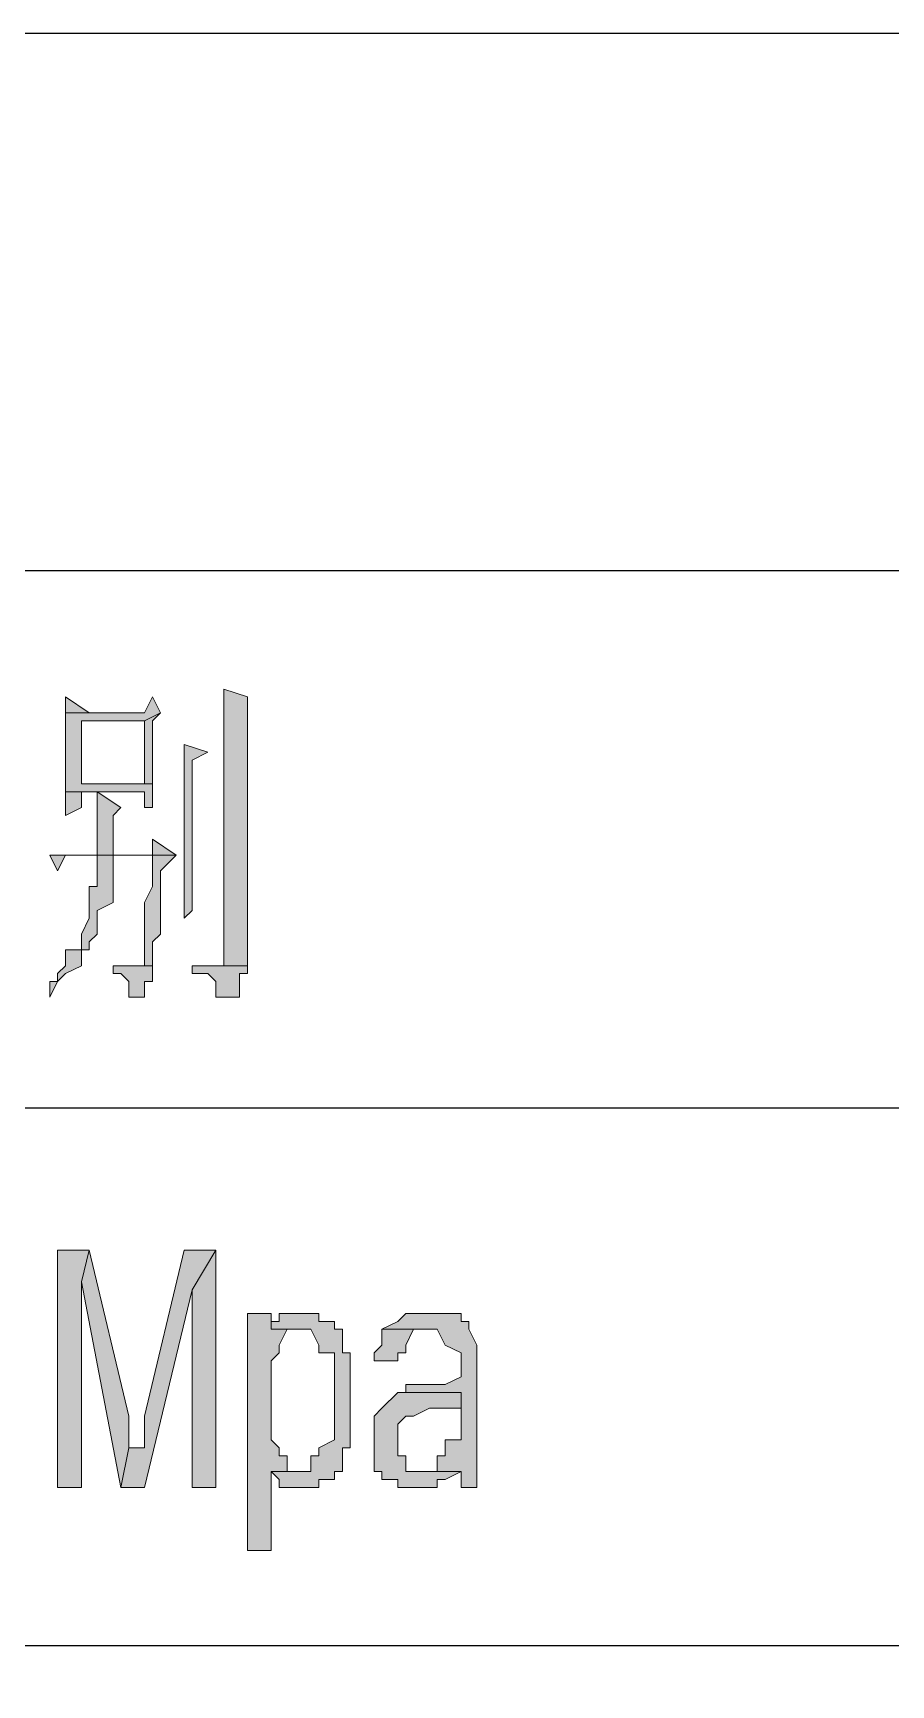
# Model space of a CAD drawing. Header units: millimetres. Extents: x 20 to 821, y 1 to 1134.
# Drawn here: x 594.34 to 613.86, y 1095.98 to 1133.6 of the extents above; entities that cross this region are included whole.
import ezdxf

# ---------------------------------------------------------------- set-up
doc = ezdxf.new("R2010")
doc.units = ezdxf.units.MM
doc.layers.add('1', color=7, linetype='Continuous')

msp = doc.modelspace()

# ---------------------------------------------------------------- hatches: boundary and pattern name
h = msp.add_hatch(color=0)
h.dxf.hatch_style = 2
h.paths.add_polyline_path([(595.08, 1118.481732), (595.08, 1118.121732), (595.62, 1118.121732)])
h = msp.add_hatch(color=0)
h.dxf.hatch_style = 2
h.paths.add_polyline_path([(597.06, 1118.481732), (596.88, 1118.121732), (595.08, 1118.121732), (595.08, 1117.941732), (595.08, 1116.321732), (596.88, 1116.321732), (596.88, 1115.961732), (597.06, 1115.961732), (597.06, 1116.501732), (595.44, 1116.501732), (595.44, 1117.941732), (596.88, 1117.941732), (597.24, 1118.121732)])
h = msp.add_hatch(color=0)
h.dxf.hatch_style = 2
h.paths.add_polyline_path([(598.68, 1118.661732), (598.68, 1112.361732), (599.22, 1112.361732), (599.22, 1118.481732)])
h = msp.add_hatch(color=0)
h.dxf.hatch_style = 2
h.paths.add_polyline_path([(597.24, 1118.121732), (596.88, 1117.941732), (596.88, 1116.501732), (595.44, 1116.501732), (597.06, 1116.501732), (597.06, 1116.681732), (597.06, 1117.941732)])
h = msp.add_hatch(color=0)
h.dxf.hatch_style = 2
h.paths.add_polyline_path([(597.78, 1117.401732), (597.78, 1113.441732), (597.96, 1113.621732), (597.96, 1117.041732), (598.32, 1117.221732)])
h = msp.add_hatch(color=0)
h.dxf.hatch_style = 2
h.paths.add_polyline_path([(595.08, 1116.321732), (595.08, 1115.781732), (595.44, 1115.961732), (595.44, 1116.321732), (596.88, 1116.321732)])
h = msp.add_hatch(color=0)
h.dxf.hatch_style = 2
h.paths.add_polyline_path([(595.8, 1116.321732), (595.8, 1114.881732), (596.16, 1114.881732), (596.16, 1115.781732), (596.34, 1115.961732)])
h = msp.add_hatch(color=0)
h.dxf.hatch_style = 2
h.paths.add_polyline_path([(597.06, 1115.241732), (597.06, 1114.881732), (596.16, 1114.881732), (594.72, 1114.881732), (594.9, 1114.521732), (595.08, 1114.881732), (597.6, 1114.881732)])
h = msp.add_hatch(color=0)
h.dxf.hatch_style = 2
h.paths.add_polyline_path([(595.8, 1114.881732), (595.8, 1114.161732), (595.62, 1114.161732), (595.62, 1113.441732), (595.44, 1113.081732), (595.44, 1112.721732), (595.08, 1112.721732), (595.08, 1112.361732), (594.9, 1112.181732), (594.9, 1112.001732), (594.72, 1112.001732), (594.72, 1111.641732), (594.9, 1112.001732), (595.08, 1112.181732), (595.44, 1112.361732), (595.44, 1112.721732), (595.62, 1112.721732), (595.62, 1112.901732), (595.8, 1113.081732), (595.8, 1113.621732), (596.16, 1113.801732), (596.16, 1114.881732), (597.06, 1114.881732)])
h = msp.add_hatch(color=0)
h.dxf.hatch_style = 2
h.paths.add_polyline_path([(597.6, 1114.881732), (595.8, 1114.881732), (597.06, 1114.881732), (597.06, 1114.161732), (596.88, 1113.801732), (596.88, 1112.361732), (596.52, 1112.361732), (597.06, 1112.361732), (597.06, 1112.721732), (597.06, 1112.901732), (597.24, 1113.081732), (597.24, 1114.521732)])
h = msp.add_hatch(color=0)
h.dxf.hatch_style = 2
h.paths.add_polyline_path([(596.16, 1112.361732), (596.16, 1112.181732), (596.34, 1112.181732), (596.52, 1112.001732), (596.52, 1111.641732), (596.88, 1111.641732), (596.88, 1112.001732), (597.06, 1112.001732), (597.06, 1112.361732), (596.52, 1112.361732)])
h = msp.add_hatch(color=0)
h.dxf.hatch_style = 2
h.paths.add_polyline_path([(597.96, 1112.361732), (597.96, 1112.181732), (598.32, 1112.181732), (598.5, 1112.001732), (598.5, 1111.641732), (598.68, 1111.641732), (599.04, 1111.641732), (599.04, 1112.001732), (599.04, 1112.181732), (599.22, 1112.181732), (599.22, 1112.361732), (598.68, 1112.361732)])
h = msp.add_hatch(color=0)
h.dxf.hatch_style = 2
h.paths.add_polyline_path([(595.62, 1105.881732), (594.9, 1105.881732), (594.9, 1100.481732), (595.44, 1100.481732), (595.44, 1105.161732)])
h = msp.add_hatch(color=0)
h.dxf.hatch_style = 2
h.paths.add_polyline_path([(595.62, 1105.881732), (595.44, 1105.161732), (596.34, 1100.481732), (596.52, 1101.381732), (596.52, 1102.101732)])
h = msp.add_hatch(color=0)
h.dxf.hatch_style = 2
h.paths.add_polyline_path([(598.5, 1105.881732), (597.78, 1105.881732), (596.88, 1102.101732), (596.88, 1101.381732), (596.52, 1101.381732), (596.34, 1100.481732), (596.88, 1100.481732), (597.96, 1104.981732)])
h = msp.add_hatch(color=0)
h.dxf.hatch_style = 2
h.paths.add_polyline_path([(598.5, 1105.881732), (597.96, 1104.981732), (597.96, 1100.481732), (598.5, 1100.481732)])
h = msp.add_hatch(color=0)
h.dxf.hatch_style = 2
h.paths.add_polyline_path([(599.76, 1104.441732), (599.22, 1104.441732), (599.22, 1099.041732), (599.76, 1099.041732), (599.76, 1100.841732), (600.48, 1100.841732), (600.12, 1100.841732), (600.12, 1101.201732), (599.94, 1101.201732), (599.94, 1101.381732), (599.76, 1101.561732), (599.76, 1103.361732), (599.94, 1103.541732), (599.94, 1103.721732), (600.12, 1104.081732), (599.76, 1104.081732)])
h = msp.add_hatch(color=0)
h.dxf.hatch_style = 2
h.paths.add_polyline_path([(600.48, 1104.441732), (599.94, 1104.441732), (599.94, 1104.261732), (599.76, 1104.261732), (599.76, 1104.081732), (600.66, 1104.081732), (600.84, 1103.721732), (600.84, 1103.541732), (601.2, 1103.541732), (601.2, 1102.101732), (601.2, 1101.921732), (601.2, 1101.561732), (600.84, 1101.381732), (600.84, 1101.201732), (600.66, 1101.201732), (600.66, 1100.841732), (600.48, 1100.841732), (599.76, 1100.841732), (599.94, 1100.661732), (599.94, 1100.481732), (600.12, 1100.481732), (600.84, 1100.481732), (600.84, 1100.661732), (601.2, 1100.661732), (601.2, 1100.841732), (601.38, 1100.841732), (601.38, 1101.201732), (601.38, 1101.381732), (601.56, 1101.381732), (601.56, 1103.541732), (601.38, 1103.541732), (601.38, 1104.081732), (601.2, 1104.081732), (601.2, 1104.261732), (600.84, 1104.261732), (600.84, 1104.441732), (600.66, 1104.441732)])
h = msp.add_hatch(color=0)
h.dxf.hatch_style = 2
h.paths.add_polyline_path([(603.36, 1104.441732), (602.82, 1104.441732), (602.64, 1104.261732), (602.28, 1104.081732), (603.54, 1104.081732), (603.72, 1103.721732), (604.08, 1103.541732), (604.08, 1103.001732), (603.72, 1102.821732), (602.82, 1102.821732), (602.82, 1102.641732), (602.64, 1102.641732), (604.08, 1102.641732), (604.08, 1101.561732), (603.72, 1101.561732), (603.72, 1101.201732), (603.54, 1101.201732), (603.54, 1100.841732), (604.08, 1100.841732), (604.08, 1100.481732), (604.44, 1100.481732), (604.44, 1103.721732), (604.26, 1104.081732), (604.26, 1104.261732), (604.08, 1104.261732), (604.08, 1104.441732), (603.72, 1104.441732)])
h = msp.add_hatch(color=0)
h.dxf.hatch_style = 2
h.paths.add_polyline_path([(599.76, 1104.081732), (600.48, 1104.081732)])
h = msp.add_hatch(color=0)
h.dxf.hatch_style = 2
h.paths.add_polyline_path([(602.28, 1104.081732), (602.28, 1103.721732), (602.1, 1103.541732), (602.1, 1103.361732), (602.64, 1103.361732), (602.64, 1103.541732), (602.82, 1103.541732), (602.82, 1103.721732), (603, 1104.081732), (603.36, 1104.081732)])
h = msp.add_hatch(color=0)
h.dxf.hatch_style = 2
h.paths.add_polyline_path([(602.64, 1102.641732), (602.28, 1102.281732), (602.1, 1102.101732), (602.1, 1100.841732), (602.28, 1100.841732), (602.28, 1100.661732), (602.64, 1100.661732), (602.64, 1100.481732), (602.82, 1100.481732), (603.36, 1100.481732), (603.54, 1100.481732), (603.54, 1100.661732), (603.72, 1100.661732), (604.08, 1100.841732), (602.82, 1100.841732), (602.82, 1101.201732), (602.64, 1101.201732), (602.64, 1101.381732), (602.64, 1101.921732), (602.82, 1102.101732), (603, 1102.101732), (603.36, 1102.281732), (604.08, 1102.281732), (604.08, 1102.641732)])
h = msp.add_hatch(color=0)
h.dxf.hatch_style = 2
h.paths.add_polyline_path([(603.54, 1100.841732), (603, 1100.841732), (604.08, 1100.841732)])

# ---------------------------------------------------------------- linework, layer by layer
at = {"layer": '1', "color": 0, "lineweight": 25}
for points in [[(20.16, 1133.601732), (821.16, 1133.601732), (821.16, 0.501732), (20.16, 0.501732), (20.16, 1133.601732)], [(557.64, 1133.601732), (821.16, 1133.601732)], [(557.64, 1121.361732), (821.16, 1121.361732)], [(557.64, 1109.121732), (821.16, 1109.121732)], [(557.64, 1096.881732), (821.16, 1096.881732)]]:
    msp.add_lwpolyline(points, dxfattribs=at)
at = {"layer": '1', "color": 0, "lineweight": 5}
for points in [[(595.08, 1118.481732), (595.08, 1118.121732), (595.62, 1118.121732), (595.08, 1118.481732)], [(597.06, 1118.481732), (596.88, 1118.121732), (595.08, 1118.121732), (595.08, 1117.941732), (595.08, 1116.321732), (596.88, 1116.321732), (596.88, 1115.961732), (597.06, 1115.961732), (597.06, 1116.501732), (595.44, 1116.501732), (595.44, 1117.941732), (596.88, 1117.941732), (597.24, 1118.121732), (597.06, 1118.481732)], [(598.68, 1118.661732), (598.68, 1112.361732), (599.22, 1112.361732), (599.22, 1118.481732), (598.68, 1118.661732)], [(597.24, 1118.121732), (596.88, 1117.941732), (596.88, 1116.501732), (595.44, 1116.501732), (597.06, 1116.501732), (597.06, 1116.681732), (597.06, 1117.941732), (597.24, 1118.121732)], [(597.78, 1117.401732), (597.78, 1113.441732), (597.78, 1113.441732), (597.96, 1113.621732), (597.96, 1117.041732), (598.32, 1117.221732), (597.78, 1117.401732)], [(595.08, 1116.321732), (595.08, 1115.781732), (595.44, 1115.961732), (595.44, 1116.321732), (596.88, 1116.321732), (595.08, 1116.321732)], [(595.8, 1116.321732), (595.8, 1114.881732), (596.16, 1114.881732), (596.16, 1115.781732), (596.34, 1115.961732), (595.8, 1116.321732)], [(597.06, 1115.241732), (597.06, 1114.881732), (596.16, 1114.881732), (594.72, 1114.881732), (594.9, 1114.521732), (595.08, 1114.881732), (597.6, 1114.881732), (597.06, 1115.241732)], [(595.8, 1114.881732), (595.8, 1114.161732), (595.62, 1114.161732), (595.62, 1113.441732), (595.44, 1113.081732), (595.44, 1112.721732), (595.08, 1112.721732), (595.08, 1112.361732), (594.9, 1112.181732), (594.9, 1112.001732), (594.72, 1112.001732), (594.72, 1111.641732), (594.9, 1112.001732), (594.9, 1112.001732), (595.08, 1112.181732), (595.44, 1112.361732), (595.44, 1112.721732), (595.62, 1112.721732), (595.62, 1112.901732), (595.8, 1113.081732), (595.8, 1113.621732), (596.16, 1113.801732), (596.16, 1114.881732), (597.06, 1114.881732), (595.8, 1114.881732)], [(597.6, 1114.881732), (595.8, 1114.881732), (597.06, 1114.881732), (597.06, 1114.161732), (596.88, 1113.801732), (596.88, 1112.361732), (596.52, 1112.361732), (597.06, 1112.361732), (597.06, 1112.721732), (597.06, 1112.901732), (597.24, 1113.081732), (597.24, 1113.081732), (597.24, 1114.521732), (597.6, 1114.881732)], [(596.16, 1112.361732), (596.16, 1112.181732), (596.34, 1112.181732), (596.52, 1112.001732), (596.52, 1111.641732), (596.88, 1111.641732), (596.88, 1112.001732), (597.06, 1112.001732), (597.06, 1112.361732), (596.52, 1112.361732), (596.16, 1112.361732)], [(597.96, 1112.361732), (597.96, 1112.181732), (598.32, 1112.181732), (598.5, 1112.001732), (598.5, 1111.641732), (598.68, 1111.641732), (599.04, 1111.641732), (599.04, 1112.001732), (599.04, 1112.181732), (599.22, 1112.181732), (599.22, 1112.361732), (598.68, 1112.361732), (597.96, 1112.361732)], [(595.62, 1105.881732), (594.9, 1105.881732), (594.9, 1100.481732), (595.44, 1100.481732), (595.44, 1105.161732), (595.62, 1105.881732)], [(595.62, 1105.881732), (595.44, 1105.161732), (596.34, 1100.481732), (596.52, 1101.381732), (596.52, 1102.101732), (595.62, 1105.881732)], [(598.5, 1105.881732), (597.78, 1105.881732), (596.88, 1102.101732), (596.88, 1101.381732), (596.52, 1101.381732), (596.34, 1100.481732), (596.88, 1100.481732), (597.96, 1104.981732), (598.5, 1105.881732)], [(598.5, 1105.881732), (597.96, 1104.981732), (597.96, 1100.481732), (598.5, 1100.481732), (598.5, 1105.881732)], [(599.76, 1104.441732), (599.22, 1104.441732), (599.22, 1099.041732), (599.76, 1099.041732), (599.76, 1100.841732), (600.48, 1100.841732), (600.12, 1100.841732), (600.12, 1101.201732), (599.94, 1101.201732), (599.94, 1101.381732), (599.76, 1101.561732), (599.76, 1103.361732), (599.94, 1103.541732), (599.94, 1103.541732), (599.94, 1103.721732), (600.12, 1104.081732), (599.76, 1104.081732), (599.76, 1104.441732)], [(600.48, 1104.441732), (599.94, 1104.441732), (599.94, 1104.261732), (599.76, 1104.261732), (599.76, 1104.081732), (600.66, 1104.081732), (600.84, 1103.721732), (600.84, 1103.541732), (601.2, 1103.541732), (601.2, 1102.101732), (601.2, 1101.921732), (601.2, 1101.561732), (600.84, 1101.381732), (600.84, 1101.201732), (600.66, 1101.201732), (600.66, 1100.841732), (600.48, 1100.841732), (599.76, 1100.841732), (599.94, 1100.661732), (599.94, 1100.481732), (600.12, 1100.481732), (600.84, 1100.481732), (600.84, 1100.661732), (601.2, 1100.661732), (601.2, 1100.841732), (601.38, 1100.841732), (601.38, 1101.201732), (601.38, 1101.381732), (601.56, 1101.381732), (601.56, 1103.541732), (601.38, 1103.541732), (601.38, 1104.081732), (601.2, 1104.081732), (601.2, 1104.261732), (600.84, 1104.261732), (600.84, 1104.441732), (600.66, 1104.441732), (600.48, 1104.441732)], [(603.36, 1104.441732), (602.82, 1104.441732), (602.64, 1104.261732), (602.28, 1104.081732), (603.54, 1104.081732), (603.72, 1103.721732), (604.08, 1103.541732), (604.08, 1103.001732), (603.72, 1102.821732), (603.72, 1102.821732), (602.82, 1102.821732), (602.82, 1102.641732), (602.64, 1102.641732), (604.08, 1102.641732), (604.08, 1101.561732), (603.72, 1101.561732), (603.72, 1101.201732), (603.54, 1101.201732), (603.54, 1100.841732), (604.08, 1100.841732), (604.08, 1100.481732), (604.44, 1100.481732), (604.44, 1103.721732), (604.26, 1104.081732), (604.26, 1104.261732), (604.08, 1104.261732), (604.08, 1104.441732), (603.72, 1104.441732), (603.36, 1104.441732)], [(599.76, 1104.081732), (600.48, 1104.081732), (599.76, 1104.081732)], [(602.28, 1104.081732), (602.28, 1103.721732), (602.1, 1103.541732), (602.1, 1103.361732), (602.64, 1103.361732), (602.64, 1103.541732), (602.82, 1103.541732), (602.82, 1103.721732), (603, 1104.081732), (603.36, 1104.081732), (602.28, 1104.081732)], [(602.64, 1102.641732), (602.28, 1102.281732), (602.1, 1102.101732), (602.1, 1100.841732), (602.28, 1100.841732), (602.28, 1100.661732), (602.64, 1100.661732), (602.64, 1100.481732), (602.82, 1100.481732), (603.36, 1100.481732), (603.36, 1100.481732), (603.54, 1100.481732), (603.54, 1100.661732), (603.72, 1100.661732), (604.08, 1100.841732), (602.82, 1100.841732), (602.82, 1101.201732), (602.64, 1101.201732), (602.64, 1101.381732), (602.64, 1101.921732), (602.82, 1102.101732), (603, 1102.101732), (603.36, 1102.281732), (604.08, 1102.281732), (604.08, 1102.641732), (602.64, 1102.641732)], [(603.54, 1100.841732), (603, 1100.841732), (604.08, 1100.841732), (603.54, 1100.841732)]]:
    msp.add_lwpolyline(points, dxfattribs=at)

doc.saveas('drawing.dxf')
